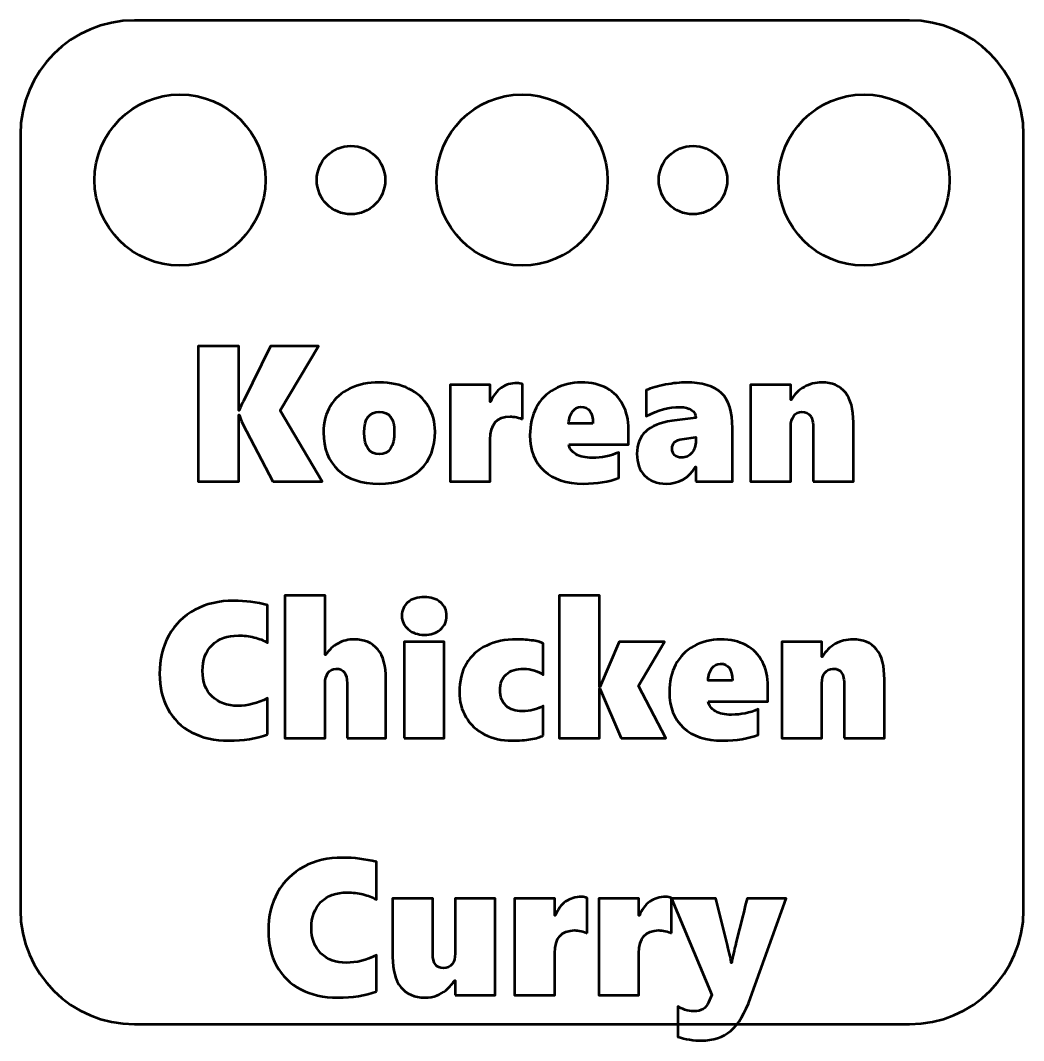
# Model space of a CAD drawing. Header units: centimetres. Extents: x -15.7 to 15.7, y -6.7 to 6.7.
# Drawn here: x 6.8 to 11.2, y -2.272 to 2.2 of the extents above; entities that cross this region are included whole.
import ezdxf

# ---------------------------------------------------------------- set-up
doc = ezdxf.new("R2010")
doc.units = ezdxf.units.CM
doc.header["$MEASUREMENT"] = 0
doc.layers.add('Layer 1', color=7, linetype='Continuous')

msp = doc.modelspace()

# ---------------------------------------------------------------- linework, layer by layer
at = {"layer": 'Layer 1', "lineweight": 53}
for centre, major_axis in [((7.50001, 1.49999), (0, 0.37501)), ((9.00001, 1.49999), (0, 0.37501)), ((10.50001, 1.49999), (0, 0.37501)), ((8.25, 1.5), (0, 0.15)), ((9.75, 1.5), (0, 0.15))]:
    msp.add_ellipse(centre, major_axis=major_axis, ratio=1, dxfattribs=at)
msp.add_open_spline([(6.8, -1.7), (6.8, -1.7), (6.8, 1.7), (6.8, 1.7), (6.8, 1.7), (6.8, 1.97614), (7.02386, 2.2), (7.3, 2.2), (7.3, 2.2), (7.3, 2.2), (10.7, 2.2), (10.7, 2.2), (10.7, 2.2), (10.97614, 2.2), (11.2, 1.97614), (11.2, 1.7), (11.2, 1.7), (11.2, 1.7), (11.2, -1.7), (11.2, -1.7), (11.2, -1.7), (11.2, -1.97614), (10.97614, -2.2), (10.7, -2.2), (10.7, -2.2), (10.7, -2.2), (7.3, -2.2), (7.3, -2.2), (7.3, -2.2), (7.02386, -2.2), (6.8, -1.97614), (6.8, -1.7)], degree=3, knots=[0, 0, 0, 0, 0.1111111, 0.1111111, 0.1111111, 0.1111111, 0.2222222, 0.2222222, 0.2222222, 0.2222222, 0.3333333, 0.3333333, 0.3333333, 0.3333333, 0.4444444, 0.4444444, 0.4444444, 0.4444444, 0.5555556, 0.5555556, 0.5555556, 0.5555556, 0.6666667, 0.6666667, 0.6666667, 0.6666667, 0.7777778, 0.7777778, 0.7777778, 0.7777778, 1, 1, 1, 1], dxfattribs=at)
at = {"layer": 'Layer 1', "color": 5, "lineweight": 53}
for points, knots in [([(7.90744, 0.17936), (7.90744, 0.17936), (7.77578, 0.42969), (7.77578, 0.42969), (7.77578, 0.42969), (7.76704, 0.44959), (7.76181, 0.46314), (7.76012, 0.47061), (7.76012, 0.47061), (7.76012, 0.47061), (7.75843, 0.47061), (7.75843, 0.47061), (7.75843, 0.47061), (7.75843, 0.47061), (7.75843, 0.17936), (7.75843, 0.17936), (7.75843, 0.17936), (7.75843, 0.17936), (7.57978, 0.17936), (7.57978, 0.17936), (7.57978, 0.17936), (7.57978, 0.17936), (7.57978, 0.77203), (7.57978, 0.77203), (7.57978, 0.77203), (7.57978, 0.77203), (7.75843, 0.77203), (7.75843, 0.77203), (7.75843, 0.77203), (7.75843, 0.77203), (7.75843, 0.49009), (7.75843, 0.49009), (7.75843, 0.49009), (7.75843, 0.49009), (7.76012, 0.49009), (7.76012, 0.49009), (7.76012, 0.49009), (7.76534, 0.5049), (7.77127, 0.51873), (7.7779, 0.53143), (7.7779, 0.53143), (7.7779, 0.53143), (7.89629, 0.77203), (7.89629, 0.77203), (7.89629, 0.77203), (7.89629, 0.77203), (8.1081, 0.77203), (8.1081, 0.77203), (8.1081, 0.77203), (8.1081, 0.77203), (7.93961, 0.48938), (7.93961, 0.48938), (7.93961, 0.48938), (7.93961, 0.48938), (8.12419, 0.17936), (8.12419, 0.17936), (8.12419, 0.17936), (8.12419, 0.17936), (7.90744, 0.17936), (7.90744, 0.17936)], [0, 0, 0, 0, 0.0625, 0.0625, 0.0625, 0.0625, 0.125, 0.125, 0.125, 0.125, 0.1875, 0.1875, 0.1875, 0.1875, 0.25, 0.25, 0.25, 0.25, 0.3125, 0.3125, 0.3125, 0.3125, 0.375, 0.375, 0.375, 0.375, 0.4375, 0.4375, 0.4375, 0.4375, 0.5, 0.5, 0.5, 0.5, 0.5625, 0.5625, 0.5625, 0.5625, 0.625, 0.625, 0.625, 0.625, 0.6875, 0.6875, 0.6875, 0.6875, 0.75, 0.75, 0.75, 0.75, 0.8125, 0.8125, 0.8125, 0.8125, 0.875, 0.875, 0.875, 0.875, 1, 1, 1, 1]), ([(8.61864, 0.39851), (8.61864, 0.3271), (8.59705, 0.27108), (8.55401, 0.2303), (8.55401, 0.2303), (8.51083, 0.18952), (8.45058, 0.1692), (8.37311, 0.1692), (8.37311, 0.1692), (8.2962, 0.1692), (8.23637, 0.1891), (8.19347, 0.22889), (8.19347, 0.22889), (8.15072, 0.26868), (8.12927, 0.32358), (8.12927, 0.39357), (8.12927, 0.39357), (8.12927, 0.43844), (8.13929, 0.47739), (8.15946, 0.51041), (8.15946, 0.51041), (8.1795, 0.54343), (8.20815, 0.56883), (8.2454, 0.58647), (8.2454, 0.58647), (8.28266, 0.60411), (8.32541, 0.61286), (8.37395, 0.61286), (8.37395, 0.61286), (8.42405, 0.61286), (8.46751, 0.60368), (8.50434, 0.5852), (8.50434, 0.5852), (8.54117, 0.56671), (8.56939, 0.54117), (8.58915, 0.50829), (8.58915, 0.50829), (8.60876, 0.47555), (8.61864, 0.43901), (8.61864, 0.39851)], [0, 0, 0, 0, 0.0909091, 0.0909091, 0.0909091, 0.0909091, 0.1818182, 0.1818182, 0.1818182, 0.1818182, 0.2727273, 0.2727273, 0.2727273, 0.2727273, 0.3636364, 0.3636364, 0.3636364, 0.3636364, 0.4545455, 0.4545455, 0.4545455, 0.4545455, 0.5454545, 0.5454545, 0.5454545, 0.5454545, 0.6363636, 0.6363636, 0.6363636, 0.6363636, 0.7272727, 0.7272727, 0.7272727, 0.7272727, 0.8181818, 0.8181818, 0.8181818, 0.8181818, 1, 1, 1, 1]), ([(9.00289, 0.45199), (8.99626, 0.45495), (8.98737, 0.45777), (8.97608, 0.46017), (8.97608, 0.46017), (8.96465, 0.46257), (8.95534, 0.46384), (8.94786, 0.46384), (8.94786, 0.46384), (8.88972, 0.46384), (8.86065, 0.43026), (8.86065, 0.36295), (8.86065, 0.36295), (8.86065, 0.36295), (8.86065, 0.17936), (8.86065, 0.17936), (8.86065, 0.17936), (8.86065, 0.17936), (8.68454, 0.17936), (8.68454, 0.17936), (8.68454, 0.17936), (8.68454, 0.17936), (8.68454, 0.6027), (8.68454, 0.6027), (8.68454, 0.6027), (8.68454, 0.6027), (8.86065, 0.6027), (8.86065, 0.6027), (8.86065, 0.6027), (8.86065, 0.6027), (8.86065, 0.52819), (8.86065, 0.52819), (8.86065, 0.52819), (8.86065, 0.52819), (8.86234, 0.52819), (8.86234, 0.52819), (8.86234, 0.52819), (8.87307, 0.555), (8.88831, 0.57546), (8.90821, 0.58943), (8.90821, 0.58943), (8.9281, 0.6034), (8.95124, 0.61032), (8.97763, 0.61032), (8.97763, 0.61032), (8.98737, 0.61032), (8.99569, 0.60862), (9.00289, 0.60538), (9.00289, 0.60538), (9.00289, 0.60538), (9.00289, 0.45199), (9.00289, 0.45199)], [0, 0, 0, 0, 0.0714286, 0.0714286, 0.0714286, 0.0714286, 0.1428571, 0.1428571, 0.1428571, 0.1428571, 0.2142857, 0.2142857, 0.2142857, 0.2142857, 0.2857143, 0.2857143, 0.2857143, 0.2857143, 0.3571429, 0.3571429, 0.3571429, 0.3571429, 0.4285714, 0.4285714, 0.4285714, 0.4285714, 0.5, 0.5, 0.5, 0.5, 0.5714286, 0.5714286, 0.5714286, 0.5714286, 0.6428571, 0.6428571, 0.6428571, 0.6428571, 0.7142857, 0.7142857, 0.7142857, 0.7142857, 0.7857143, 0.7857143, 0.7857143, 0.7857143, 0.8571429, 0.8571429, 0.8571429, 0.8571429, 1, 1, 1, 1]), ([(9.20525, 0.34107), (9.20835, 0.32287), (9.21879, 0.30862), (9.23672, 0.29818), (9.23672, 0.29818), (9.25464, 0.28787), (9.27834, 0.28265), (9.30784, 0.28265), (9.30784, 0.28265), (9.3489, 0.28265), (9.38785, 0.29056), (9.42453, 0.30636), (9.42453, 0.30636), (9.42453, 0.30636), (9.42453, 0.19488), (9.42453, 0.19488), (9.42453, 0.19488), (9.38178, 0.17781), (9.32999, 0.1692), (9.26903, 0.1692), (9.26903, 0.1692), (9.19523, 0.1692), (9.1378, 0.18811), (9.09673, 0.22579), (9.09673, 0.22579), (9.05567, 0.26346), (9.03507, 0.31539), (9.03507, 0.38157), (9.03507, 0.38157), (9.03507, 0.42701), (9.0441, 0.46709), (9.06216, 0.5018), (9.06216, 0.5018), (9.08022, 0.53637), (9.10689, 0.56361), (9.14231, 0.58336), (9.14231, 0.58336), (9.17773, 0.60298), (9.21668, 0.61286), (9.25943, 0.61286), (9.25943, 0.61286), (9.30318, 0.61286), (9.34071, 0.60439), (9.3719, 0.58731), (9.3719, 0.58731), (9.40294, 0.57024), (9.42665, 0.54625), (9.44274, 0.51535), (9.44274, 0.51535), (9.45883, 0.48458), (9.46687, 0.44846), (9.46687, 0.40711), (9.46687, 0.40711), (9.46687, 0.40711), (9.46687, 0.34107), (9.46687, 0.34107), (9.46687, 0.34107), (9.46687, 0.34107), (9.20525, 0.34107), (9.20525, 0.34107)], [0, 0, 0, 0, 0.0625, 0.0625, 0.0625, 0.0625, 0.125, 0.125, 0.125, 0.125, 0.1875, 0.1875, 0.1875, 0.1875, 0.25, 0.25, 0.25, 0.25, 0.3125, 0.3125, 0.3125, 0.3125, 0.375, 0.375, 0.375, 0.375, 0.4375, 0.4375, 0.4375, 0.4375, 0.5, 0.5, 0.5, 0.5, 0.5625, 0.5625, 0.5625, 0.5625, 0.625, 0.625, 0.625, 0.625, 0.6875, 0.6875, 0.6875, 0.6875, 0.75, 0.75, 0.75, 0.75, 0.8125, 0.8125, 0.8125, 0.8125, 0.875, 0.875, 0.875, 0.875, 1, 1, 1, 1]), ([(9.76236, 0.17936), (9.76236, 0.17936), (9.76236, 0.24371), (9.76236, 0.24371), (9.76236, 0.24371), (9.76236, 0.24371), (9.76067, 0.24371), (9.76067, 0.24371), (9.76067, 0.24371), (9.73259, 0.19404), (9.68969, 0.1692), (9.63183, 0.1692), (9.63183, 0.1692), (9.5919, 0.1692), (9.56057, 0.18105), (9.53799, 0.20476), (9.53799, 0.20476), (9.51542, 0.22847), (9.50413, 0.26008), (9.50413, 0.29973), (9.50413, 0.29973), (9.50413, 0.38284), (9.55521, 0.4311), (9.65737, 0.44423), (9.65737, 0.44423), (9.65737, 0.44423), (9.76236, 0.45791), (9.76236, 0.45791), (9.76236, 0.45791), (9.76236, 0.47174), (9.75615, 0.48317), (9.74373, 0.49206), (9.74373, 0.49206), (9.73146, 0.50095), (9.71481, 0.50533), (9.69378, 0.50533), (9.69378, 0.50533), (9.64651, 0.50533), (9.59655, 0.49178), (9.54392, 0.46469), (9.54392, 0.46469), (9.54392, 0.46469), (9.54392, 0.57899), (9.54392, 0.57899), (9.54392, 0.57899), (9.56678, 0.58887), (9.59543, 0.59705), (9.62986, 0.6034), (9.62986, 0.6034), (9.66429, 0.60975), (9.69378, 0.61286), (9.71833, 0.61286), (9.71833, 0.61286), (9.79016, 0.61286), (9.84237, 0.59747), (9.87469, 0.56671), (9.87469, 0.56671), (9.907, 0.53609), (9.92323, 0.48473), (9.92323, 0.4129), (9.92323, 0.4129), (9.92323, 0.4129), (9.92323, 0.17936), (9.92323, 0.17936), (9.92323, 0.17936), (9.92323, 0.17936), (9.76236, 0.17936), (9.76236, 0.17936)], [0, 0, 0, 0, 0.0555556, 0.0555556, 0.0555556, 0.0555556, 0.1111111, 0.1111111, 0.1111111, 0.1111111, 0.1666667, 0.1666667, 0.1666667, 0.1666667, 0.2222222, 0.2222222, 0.2222222, 0.2222222, 0.2777778, 0.2777778, 0.2777778, 0.2777778, 0.3333333, 0.3333333, 0.3333333, 0.3333333, 0.3888889, 0.3888889, 0.3888889, 0.3888889, 0.4444444, 0.4444444, 0.4444444, 0.4444444, 0.5, 0.5, 0.5, 0.5, 0.5555556, 0.5555556, 0.5555556, 0.5555556, 0.6111111, 0.6111111, 0.6111111, 0.6111111, 0.6666667, 0.6666667, 0.6666667, 0.6666667, 0.7222222, 0.7222222, 0.7222222, 0.7222222, 0.7777778, 0.7777778, 0.7777778, 0.7777778, 0.8333333, 0.8333333, 0.8333333, 0.8333333, 0.8888889, 0.8888889, 0.8888889, 0.8888889, 1, 1, 1, 1]), ([(10.27713, 0.17936), (10.27713, 0.17936), (10.27713, 0.4105), (10.27713, 0.4105), (10.27713, 0.4105), (10.27713, 0.43675), (10.27318, 0.45552), (10.26542, 0.46695), (10.26542, 0.46695), (10.25752, 0.47838), (10.24482, 0.48416), (10.22718, 0.48416), (10.22718, 0.48416), (10.21208, 0.48416), (10.20023, 0.47823), (10.19176, 0.46638), (10.19176, 0.46638), (10.18315, 0.45453), (10.17892, 0.43929), (10.17892, 0.42094), (10.17892, 0.42094), (10.17892, 0.42094), (10.17892, 0.17936), (10.17892, 0.17936), (10.17892, 0.17936), (10.17892, 0.17936), (10.00281, 0.17936), (10.00281, 0.17936), (10.00281, 0.17936), (10.00281, 0.17936), (10.00281, 0.6027), (10.00281, 0.6027), (10.00281, 0.6027), (10.00281, 0.6027), (10.17892, 0.6027), (10.17892, 0.6027), (10.17892, 0.6027), (10.17892, 0.6027), (10.17892, 0.53665), (10.17892, 0.53665), (10.17892, 0.53665), (10.17892, 0.53665), (10.18061, 0.53665), (10.18061, 0.53665), (10.18061, 0.53665), (10.19458, 0.56078), (10.21349, 0.57955), (10.2372, 0.59282), (10.2372, 0.59282), (10.26091, 0.60622), (10.28659, 0.61286), (10.31439, 0.61286), (10.31439, 0.61286), (10.40696, 0.61286), (10.45324, 0.55443), (10.45324, 0.43759), (10.45324, 0.43759), (10.45324, 0.43759), (10.45324, 0.17936), (10.45324, 0.17936), (10.45324, 0.17936), (10.45324, 0.17936), (10.27713, 0.17936), (10.27713, 0.17936)], [0, 0, 0, 0, 0.0588235, 0.0588235, 0.0588235, 0.0588235, 0.1176471, 0.1176471, 0.1176471, 0.1176471, 0.1764706, 0.1764706, 0.1764706, 0.1764706, 0.2352941, 0.2352941, 0.2352941, 0.2352941, 0.2941176, 0.2941176, 0.2941176, 0.2941176, 0.3529412, 0.3529412, 0.3529412, 0.3529412, 0.4117647, 0.4117647, 0.4117647, 0.4117647, 0.4705882, 0.4705882, 0.4705882, 0.4705882, 0.5294118, 0.5294118, 0.5294118, 0.5294118, 0.5882353, 0.5882353, 0.5882353, 0.5882353, 0.6470588, 0.6470588, 0.6470588, 0.6470588, 0.7058824, 0.7058824, 0.7058824, 0.7058824, 0.7647059, 0.7647059, 0.7647059, 0.7647059, 0.8235294, 0.8235294, 0.8235294, 0.8235294, 0.8823529, 0.8823529, 0.8823529, 0.8823529, 1, 1, 1, 1]), ([(9.31108, 0.43336), (9.31108, 0.4819), (9.29358, 0.50617), (9.25859, 0.50617), (9.25859, 0.50617), (9.24391, 0.50617), (9.23178, 0.49954), (9.22176, 0.48628), (9.22176, 0.48628), (9.21188, 0.47287), (9.20609, 0.45537), (9.2044, 0.43336), (9.2044, 0.43336), (9.2044, 0.43336), (9.31108, 0.43336), (9.31108, 0.43336)], [0, 0, 0, 0, 0.2, 0.2, 0.2, 0.2, 0.4, 0.4, 0.4, 0.4, 0.6, 0.6, 0.6, 0.6, 1, 1, 1, 1]), ([(8.43999, 0.39766), (8.43999, 0.45537), (8.41798, 0.48416), (8.37395, 0.48416), (8.37395, 0.48416), (8.32993, 0.48416), (8.30791, 0.45396), (8.30791, 0.39357), (8.30791, 0.39357), (8.30791, 0.32979), (8.33021, 0.29789), (8.3748, 0.29789), (8.3748, 0.29789), (8.41826, 0.29789), (8.43999, 0.3312), (8.43999, 0.39766)], [0, 0, 0, 0, 0.2, 0.2, 0.2, 0.2, 0.4, 0.4, 0.4, 0.4, 0.6, 0.6, 0.6, 0.6, 1, 1, 1, 1]), ([(9.65822, 0.32315), (9.65822, 0.31158), (9.66189, 0.30213), (9.66923, 0.29465), (9.66923, 0.29465), (9.67642, 0.28717), (9.68687, 0.2835), (9.70041, 0.2835), (9.70041, 0.2835), (9.7189, 0.2835), (9.73372, 0.29041), (9.74515, 0.30424), (9.74515, 0.30424), (9.75658, 0.31793), (9.76236, 0.33557), (9.76236, 0.35716), (9.76236, 0.35716), (9.76236, 0.35716), (9.76236, 0.37325), (9.76236, 0.37325), (9.76236, 0.37325), (9.76236, 0.37325), (9.70281, 0.36492), (9.70281, 0.36492), (9.70281, 0.36492), (9.67304, 0.35998), (9.65822, 0.34615), (9.65822, 0.32315)], [0, 0, 0, 0, 0.125, 0.125, 0.125, 0.125, 0.25, 0.25, 0.25, 0.25, 0.375, 0.375, 0.375, 0.375, 0.5, 0.5, 0.5, 0.5, 0.625, 0.625, 0.625, 0.625, 0.75, 0.75, 0.75, 0.75, 1, 1, 1, 1]), ([(7.88444, -0.93062), (7.83533, -0.94826), (7.77874, -0.95701), (7.71454, -0.95701), (7.71454, -0.95701), (7.65146, -0.95701), (7.59699, -0.94502), (7.55127, -0.92089), (7.55127, -0.92089), (7.50555, -0.89676), (7.47055, -0.86247), (7.44642, -0.81787), (7.44642, -0.81787), (7.42229, -0.77342), (7.4103, -0.72206), (7.4103, -0.66392), (7.4103, -0.66392), (7.4103, -0.60141), (7.42385, -0.54567), (7.4508, -0.49699), (7.4508, -0.49699), (7.47775, -0.44816), (7.51599, -0.41048), (7.56538, -0.38396), (7.56538, -0.38396), (7.61463, -0.35729), (7.67136, -0.34402), (7.73556, -0.34402), (7.73556, -0.34402), (7.78693, -0.34402), (7.83646, -0.35023), (7.88444, -0.36265), (7.88444, -0.36265), (7.88444, -0.36265), (7.88444, -0.52775), (7.88444, -0.52775), (7.88444, -0.52775), (7.86793, -0.51787), (7.84817, -0.51011), (7.82531, -0.50461), (7.82531, -0.50461), (7.80245, -0.4991), (7.77931, -0.49642), (7.75588, -0.49642), (7.75588, -0.49642), (7.70734, -0.49642), (7.6691, -0.51039), (7.64102, -0.53819), (7.64102, -0.53819), (7.61308, -0.56599), (7.59911, -0.60367), (7.59911, -0.65136), (7.59911, -0.65136), (7.59911, -0.69878), (7.61308, -0.73617), (7.64102, -0.76355), (7.64102, -0.76355), (7.6691, -0.79092), (7.70649, -0.80461), (7.75334, -0.80461), (7.75334, -0.80461), (7.79666, -0.80461), (7.84027, -0.7936), (7.88444, -0.77159), (7.88444, -0.77159), (7.88444, -0.77159), (7.88444, -0.93062), (7.88444, -0.93062)], [0, 0, 0, 0, 0.0555556, 0.0555556, 0.0555556, 0.0555556, 0.1111111, 0.1111111, 0.1111111, 0.1111111, 0.1666667, 0.1666667, 0.1666667, 0.1666667, 0.2222222, 0.2222222, 0.2222222, 0.2222222, 0.2777778, 0.2777778, 0.2777778, 0.2777778, 0.3333333, 0.3333333, 0.3333333, 0.3333333, 0.3888889, 0.3888889, 0.3888889, 0.3888889, 0.4444444, 0.4444444, 0.4444444, 0.4444444, 0.5, 0.5, 0.5, 0.5, 0.5555556, 0.5555556, 0.5555556, 0.5555556, 0.6111111, 0.6111111, 0.6111111, 0.6111111, 0.6666667, 0.6666667, 0.6666667, 0.6666667, 0.7222222, 0.7222222, 0.7222222, 0.7222222, 0.7777778, 0.7777778, 0.7777778, 0.7777778, 0.8333333, 0.8333333, 0.8333333, 0.8333333, 0.8888889, 0.8888889, 0.8888889, 0.8888889, 1, 1, 1, 1]), ([(8.23312, -0.94685), (8.23312, -0.94685), (8.23312, -0.70527), (8.23312, -0.70527), (8.23312, -0.70527), (8.23312, -0.66307), (8.21703, -0.64205), (8.18486, -0.64205), (8.18486, -0.64205), (8.1692, -0.64205), (8.1572, -0.64798), (8.14902, -0.65997), (8.14902, -0.65997), (8.14069, -0.67196), (8.1366, -0.68735), (8.1366, -0.70611), (8.1366, -0.70611), (8.1366, -0.70611), (8.1366, -0.94685), (8.1366, -0.94685), (8.1366, -0.94685), (8.1366, -0.94685), (7.96049, -0.94685), (7.96049, -0.94685), (7.96049, -0.94685), (7.96049, -0.94685), (7.96049, -0.32031), (7.96049, -0.32031), (7.96049, -0.32031), (7.96049, -0.32031), (8.1366, -0.32031), (8.1366, -0.32031), (8.1366, -0.32031), (8.1366, -0.32031), (8.1366, -0.58109), (8.1366, -0.58109), (8.1366, -0.58109), (8.1366, -0.58109), (8.13829, -0.58109), (8.13829, -0.58109), (8.13829, -0.58109), (8.15339, -0.55936), (8.17174, -0.54257), (8.19333, -0.53085), (8.19333, -0.53085), (8.21492, -0.51914), (8.2382, -0.51335), (8.2629, -0.51335), (8.2629, -0.51335), (8.30862, -0.51335), (8.34347, -0.52803), (8.36732, -0.55738), (8.36732, -0.55738), (8.39131, -0.58673), (8.4033, -0.62991), (8.4033, -0.68692), (8.4033, -0.68692), (8.4033, -0.68692), (8.4033, -0.94685), (8.4033, -0.94685), (8.4033, -0.94685), (8.4033, -0.94685), (8.23312, -0.94685), (8.23312, -0.94685)], [0, 0, 0, 0, 0.0588235, 0.0588235, 0.0588235, 0.0588235, 0.1176471, 0.1176471, 0.1176471, 0.1176471, 0.1764706, 0.1764706, 0.1764706, 0.1764706, 0.2352941, 0.2352941, 0.2352941, 0.2352941, 0.2941176, 0.2941176, 0.2941176, 0.2941176, 0.3529412, 0.3529412, 0.3529412, 0.3529412, 0.4117647, 0.4117647, 0.4117647, 0.4117647, 0.4705882, 0.4705882, 0.4705882, 0.4705882, 0.5294118, 0.5294118, 0.5294118, 0.5294118, 0.5882353, 0.5882353, 0.5882353, 0.5882353, 0.6470588, 0.6470588, 0.6470588, 0.6470588, 0.7058824, 0.7058824, 0.7058824, 0.7058824, 0.7647059, 0.7647059, 0.7647059, 0.7647059, 0.8235294, 0.8235294, 0.8235294, 0.8235294, 0.8823529, 0.8823529, 0.8823529, 0.8823529, 1, 1, 1, 1]), ([(8.66944, -0.4095), (8.66944, -0.43433), (8.66041, -0.45437), (8.64235, -0.46989), (8.64235, -0.46989), (8.62429, -0.48527), (8.60058, -0.49303), (8.57109, -0.49303), (8.57109, -0.49303), (8.54244, -0.49303), (8.51888, -0.48499), (8.50067, -0.46905), (8.50067, -0.46905), (8.48233, -0.4531), (8.47316, -0.4332), (8.47316, -0.4095), (8.47316, -0.4095), (8.47316, -0.38523), (8.48205, -0.36547), (8.49983, -0.35051), (8.49983, -0.35051), (8.51761, -0.33541), (8.54131, -0.32793), (8.57109, -0.32793), (8.57109, -0.32793), (8.60058, -0.32793), (8.62429, -0.33541), (8.64235, -0.35051), (8.64235, -0.35051), (8.66041, -0.36547), (8.66944, -0.38523), (8.66944, -0.4095)], [0, 0, 0, 0, 0.1111111, 0.1111111, 0.1111111, 0.1111111, 0.2222222, 0.2222222, 0.2222222, 0.2222222, 0.3333333, 0.3333333, 0.3333333, 0.3333333, 0.4444444, 0.4444444, 0.4444444, 0.4444444, 0.5555556, 0.5555556, 0.5555556, 0.5555556, 0.6666667, 0.6666667, 0.6666667, 0.6666667, 0.7777778, 0.7777778, 0.7777778, 0.7777778, 1, 1, 1, 1]), ([(9.43512, -0.94685), (9.43512, -0.94685), (9.34099, -0.72926), (9.34099, -0.72926), (9.34099, -0.72926), (9.34099, -0.72926), (9.3393, -0.72926), (9.3393, -0.72926), (9.3393, -0.72926), (9.3393, -0.72926), (9.3393, -0.94685), (9.3393, -0.94685), (9.3393, -0.94685), (9.3393, -0.94685), (9.16319, -0.94685), (9.16319, -0.94685), (9.16319, -0.94685), (9.16319, -0.94685), (9.16319, -0.32031), (9.16319, -0.32031), (9.16319, -0.32031), (9.16319, -0.32031), (9.3393, -0.32031), (9.3393, -0.32031), (9.3393, -0.32031), (9.3393, -0.32031), (9.3393, -0.72248), (9.3393, -0.72248), (9.3393, -0.72248), (9.3393, -0.72248), (9.34099, -0.72248), (9.34099, -0.72248), (9.34099, -0.72248), (9.34099, -0.72248), (9.42651, -0.52351), (9.42651, -0.52351), (9.42651, -0.52351), (9.42651, -0.52351), (9.62477, -0.52351), (9.62477, -0.52351), (9.62477, -0.52351), (9.62477, -0.52351), (9.51033, -0.7174), (9.51033, -0.7174), (9.51033, -0.7174), (9.51033, -0.7174), (9.6314, -0.94685), (9.6314, -0.94685), (9.6314, -0.94685), (9.6314, -0.94685), (9.43512, -0.94685), (9.43512, -0.94685)], [0, 0, 0, 0, 0.0714286, 0.0714286, 0.0714286, 0.0714286, 0.1428571, 0.1428571, 0.1428571, 0.1428571, 0.2142857, 0.2142857, 0.2142857, 0.2142857, 0.2857143, 0.2857143, 0.2857143, 0.2857143, 0.3571429, 0.3571429, 0.3571429, 0.3571429, 0.4285714, 0.4285714, 0.4285714, 0.4285714, 0.5, 0.5, 0.5, 0.5, 0.5714286, 0.5714286, 0.5714286, 0.5714286, 0.6428571, 0.6428571, 0.6428571, 0.6428571, 0.7142857, 0.7142857, 0.7142857, 0.7142857, 0.7857143, 0.7857143, 0.7857143, 0.7857143, 0.8571429, 0.8571429, 0.8571429, 0.8571429, 1, 1, 1, 1]), ([(8.48303, -0.94685), (8.48303, -0.94685), (8.48303, -0.52351), (8.48303, -0.52351), (8.48303, -0.52351), (8.48303, -0.52351), (8.65914, -0.52351), (8.65914, -0.52351), (8.65914, -0.52351), (8.65914, -0.52351), (8.65914, -0.94685), (8.65914, -0.94685), (8.65914, -0.94685), (8.65914, -0.94685), (8.48303, -0.94685), (8.48303, -0.94685)], [0, 0, 0, 0, 0.2, 0.2, 0.2, 0.2, 0.4, 0.4, 0.4, 0.4, 0.6, 0.6, 0.6, 0.6, 1, 1, 1, 1]), ([(9.09278, -0.93471), (9.08149, -0.94135), (9.06371, -0.94671), (9.03944, -0.9508), (9.03944, -0.9508), (9.01517, -0.95489), (8.98723, -0.95701), (8.95562, -0.95701), (8.95562, -0.95701), (8.91089, -0.95701), (8.87095, -0.94798), (8.83596, -0.92992), (8.83596, -0.92992), (8.80082, -0.91185), (8.77359, -0.8866), (8.75425, -0.85414), (8.75425, -0.85414), (8.73492, -0.82168), (8.72533, -0.78514), (8.72533, -0.74464), (8.72533, -0.74464), (8.72533, -0.69624), (8.73563, -0.65475), (8.75609, -0.62018), (8.75609, -0.62018), (8.77669, -0.5856), (8.8059, -0.55908), (8.844, -0.54087), (8.844, -0.54087), (8.88196, -0.52253), (8.92613, -0.51335), (8.97622, -0.51335), (8.97622, -0.51335), (9.00374, -0.51335), (9.02858, -0.51519), (9.05045, -0.51872), (9.05045, -0.51872), (9.07232, -0.52224), (9.08643, -0.52648), (9.09278, -0.53114), (9.09278, -0.53114), (9.09278, -0.53114), (9.09278, -0.6683), (9.09278, -0.6683), (9.09278, -0.6683), (9.08403, -0.66138), (9.07133, -0.65531), (9.05482, -0.64995), (9.05482, -0.64995), (9.03831, -0.64473), (9.02293, -0.64205), (9.00896, -0.64205), (9.00896, -0.64205), (8.97453, -0.64205), (8.94842, -0.65023), (8.93064, -0.66674), (8.93064, -0.66674), (8.91286, -0.68311), (8.90397, -0.70625), (8.90397, -0.73603), (8.90397, -0.73603), (8.90397, -0.76524), (8.91272, -0.78796), (8.93022, -0.80404), (8.93022, -0.80404), (8.94772, -0.82027), (8.97171, -0.82832), (9.00233, -0.82832), (9.00233, -0.82832), (9.03507, -0.82832), (9.06526, -0.82041), (9.09278, -0.80461), (9.09278, -0.80461), (9.09278, -0.80461), (9.09278, -0.93471), (9.09278, -0.93471)], [0, 0, 0, 0, 0.05, 0.05, 0.05, 0.05, 0.1, 0.1, 0.1, 0.1, 0.15, 0.15, 0.15, 0.15, 0.2, 0.2, 0.2, 0.2, 0.25, 0.25, 0.25, 0.25, 0.3, 0.3, 0.3, 0.3, 0.35, 0.35, 0.35, 0.35, 0.4, 0.4, 0.4, 0.4, 0.45, 0.45, 0.45, 0.45, 0.5, 0.5, 0.5, 0.5, 0.55, 0.55, 0.55, 0.55, 0.6, 0.6, 0.6, 0.6, 0.65, 0.65, 0.65, 0.65, 0.7, 0.7, 0.7, 0.7, 0.75, 0.75, 0.75, 0.75, 0.8, 0.8, 0.8, 0.8, 0.85, 0.85, 0.85, 0.85, 0.9, 0.9, 0.9, 0.9, 1, 1, 1, 1]), ([(9.81668, -0.78514), (9.81978, -0.80334), (9.83022, -0.81759), (9.84815, -0.82803), (9.84815, -0.82803), (9.86607, -0.83834), (9.88977, -0.84356), (9.91927, -0.84356), (9.91927, -0.84356), (9.96033, -0.84356), (9.99928, -0.83565), (10.03596, -0.81985), (10.03596, -0.81985), (10.03596, -0.81985), (10.03596, -0.93133), (10.03596, -0.93133), (10.03596, -0.93133), (9.99321, -0.9484), (9.94142, -0.95701), (9.88046, -0.95701), (9.88046, -0.95701), (9.80666, -0.95701), (9.74923, -0.9381), (9.70816, -0.90042), (9.70816, -0.90042), (9.6671, -0.86275), (9.6465, -0.81082), (9.6465, -0.74464), (9.6465, -0.74464), (9.6465, -0.6992), (9.65553, -0.65912), (9.67359, -0.62441), (9.67359, -0.62441), (9.69165, -0.58984), (9.71832, -0.5626), (9.75374, -0.54285), (9.75374, -0.54285), (9.78916, -0.52323), (9.82811, -0.51335), (9.87086, -0.51335), (9.87086, -0.51335), (9.91461, -0.51335), (9.95214, -0.52182), (9.98333, -0.5389), (9.98333, -0.5389), (10.01437, -0.55597), (10.03808, -0.57996), (10.05417, -0.61086), (10.05417, -0.61086), (10.07026, -0.64163), (10.0783, -0.67775), (10.0783, -0.7191), (10.0783, -0.7191), (10.0783, -0.7191), (10.0783, -0.78514), (10.0783, -0.78514), (10.0783, -0.78514), (10.0783, -0.78514), (9.81668, -0.78514), (9.81668, -0.78514)], [0, 0, 0, 0, 0.0625, 0.0625, 0.0625, 0.0625, 0.125, 0.125, 0.125, 0.125, 0.1875, 0.1875, 0.1875, 0.1875, 0.25, 0.25, 0.25, 0.25, 0.3125, 0.3125, 0.3125, 0.3125, 0.375, 0.375, 0.375, 0.375, 0.4375, 0.4375, 0.4375, 0.4375, 0.5, 0.5, 0.5, 0.5, 0.5625, 0.5625, 0.5625, 0.5625, 0.625, 0.625, 0.625, 0.625, 0.6875, 0.6875, 0.6875, 0.6875, 0.75, 0.75, 0.75, 0.75, 0.8125, 0.8125, 0.8125, 0.8125, 0.875, 0.875, 0.875, 0.875, 1, 1, 1, 1]), ([(10.41358, -0.94685), (10.41358, -0.94685), (10.41358, -0.71571), (10.41358, -0.71571), (10.41358, -0.71571), (10.41358, -0.68946), (10.40963, -0.67069), (10.40187, -0.65926), (10.40187, -0.65926), (10.39397, -0.64783), (10.38127, -0.64205), (10.36363, -0.64205), (10.36363, -0.64205), (10.34853, -0.64205), (10.33668, -0.64798), (10.32821, -0.65983), (10.32821, -0.65983), (10.3196, -0.67168), (10.31537, -0.68692), (10.31537, -0.70527), (10.31537, -0.70527), (10.31537, -0.70527), (10.31537, -0.94685), (10.31537, -0.94685), (10.31537, -0.94685), (10.31537, -0.94685), (10.13926, -0.94685), (10.13926, -0.94685), (10.13926, -0.94685), (10.13926, -0.94685), (10.13926, -0.52351), (10.13926, -0.52351), (10.13926, -0.52351), (10.13926, -0.52351), (10.31537, -0.52351), (10.31537, -0.52351), (10.31537, -0.52351), (10.31537, -0.52351), (10.31537, -0.58956), (10.31537, -0.58956), (10.31537, -0.58956), (10.31537, -0.58956), (10.31706, -0.58956), (10.31706, -0.58956), (10.31706, -0.58956), (10.33103, -0.56543), (10.34994, -0.54666), (10.37365, -0.53339), (10.37365, -0.53339), (10.39736, -0.51999), (10.42304, -0.51335), (10.45084, -0.51335), (10.45084, -0.51335), (10.54341, -0.51335), (10.58969, -0.57178), (10.58969, -0.68862), (10.58969, -0.68862), (10.58969, -0.68862), (10.58969, -0.94685), (10.58969, -0.94685), (10.58969, -0.94685), (10.58969, -0.94685), (10.41358, -0.94685), (10.41358, -0.94685)], [0, 0, 0, 0, 0.0588235, 0.0588235, 0.0588235, 0.0588235, 0.1176471, 0.1176471, 0.1176471, 0.1176471, 0.1764706, 0.1764706, 0.1764706, 0.1764706, 0.2352941, 0.2352941, 0.2352941, 0.2352941, 0.2941176, 0.2941176, 0.2941176, 0.2941176, 0.3529412, 0.3529412, 0.3529412, 0.3529412, 0.4117647, 0.4117647, 0.4117647, 0.4117647, 0.4705882, 0.4705882, 0.4705882, 0.4705882, 0.5294118, 0.5294118, 0.5294118, 0.5294118, 0.5882353, 0.5882353, 0.5882353, 0.5882353, 0.6470588, 0.6470588, 0.6470588, 0.6470588, 0.7058824, 0.7058824, 0.7058824, 0.7058824, 0.7647059, 0.7647059, 0.7647059, 0.7647059, 0.8235294, 0.8235294, 0.8235294, 0.8235294, 0.8823529, 0.8823529, 0.8823529, 0.8823529, 1, 1, 1, 1]), ([(9.92251, -0.69285), (9.92251, -0.64431), (9.90501, -0.62004), (9.87002, -0.62004), (9.87002, -0.62004), (9.85534, -0.62004), (9.84321, -0.62667), (9.83319, -0.63993), (9.83319, -0.63993), (9.82331, -0.65334), (9.81752, -0.67084), (9.81583, -0.69285), (9.81583, -0.69285), (9.81583, -0.69285), (9.92251, -0.69285), (9.92251, -0.69285)], [0, 0, 0, 0, 0.2, 0.2, 0.2, 0.2, 0.4, 0.4, 0.4, 0.4, 0.6, 0.6, 0.6, 0.6, 1, 1, 1, 1]), ([(8.36161, -2.05683), (8.3125, -2.07447), (8.25591, -2.08322), (8.19171, -2.08322), (8.19171, -2.08322), (8.12863, -2.08322), (8.07416, -2.07123), (8.02844, -2.0471), (8.02844, -2.0471), (7.98272, -2.02297), (7.94772, -1.98868), (7.92359, -1.94408), (7.92359, -1.94408), (7.89946, -1.89963), (7.88747, -1.84827), (7.88747, -1.79013), (7.88747, -1.79013), (7.88747, -1.72762), (7.90102, -1.67188), (7.92797, -1.6232), (7.92797, -1.6232), (7.95492, -1.57437), (7.99316, -1.53669), (8.04255, -1.51017), (8.04255, -1.51017), (8.0918, -1.4835), (8.14853, -1.47023), (8.21273, -1.47023), (8.21273, -1.47023), (8.2641, -1.47023), (8.31363, -1.47644), (8.36161, -1.48886), (8.36161, -1.48886), (8.36161, -1.48886), (8.36161, -1.65396), (8.36161, -1.65396), (8.36161, -1.65396), (8.3451, -1.64408), (8.32534, -1.63632), (8.30248, -1.63082), (8.30248, -1.63082), (8.27962, -1.62531), (8.25648, -1.62263), (8.23305, -1.62263), (8.23305, -1.62263), (8.18451, -1.62263), (8.14627, -1.6366), (8.11819, -1.6644), (8.11819, -1.6644), (8.09025, -1.6922), (8.07628, -1.72988), (8.07628, -1.77757), (8.07628, -1.77757), (8.07628, -1.82499), (8.09025, -1.86238), (8.11819, -1.88976), (8.11819, -1.88976), (8.14627, -1.91713), (8.18366, -1.93082), (8.23051, -1.93082), (8.23051, -1.93082), (8.27383, -1.93082), (8.31744, -1.91981), (8.36161, -1.8978), (8.36161, -1.8978), (8.36161, -1.8978), (8.36161, -2.05683), (8.36161, -2.05683)], [0, 0, 0, 0, 0.0555556, 0.0555556, 0.0555556, 0.0555556, 0.1111111, 0.1111111, 0.1111111, 0.1111111, 0.1666667, 0.1666667, 0.1666667, 0.1666667, 0.2222222, 0.2222222, 0.2222222, 0.2222222, 0.2777778, 0.2777778, 0.2777778, 0.2777778, 0.3333333, 0.3333333, 0.3333333, 0.3333333, 0.3888889, 0.3888889, 0.3888889, 0.3888889, 0.4444444, 0.4444444, 0.4444444, 0.4444444, 0.5, 0.5, 0.5, 0.5, 0.5555556, 0.5555556, 0.5555556, 0.5555556, 0.6111111, 0.6111111, 0.6111111, 0.6111111, 0.6666667, 0.6666667, 0.6666667, 0.6666667, 0.7222222, 0.7222222, 0.7222222, 0.7222222, 0.7777778, 0.7777778, 0.7777778, 0.7777778, 0.8333333, 0.8333333, 0.8333333, 0.8333333, 0.8888889, 0.8888889, 0.8888889, 0.8888889, 1, 1, 1, 1]), ([(8.7069, -2.07306), (8.7069, -2.07306), (8.7069, -2.00787), (8.7069, -2.00787), (8.7069, -2.00787), (8.7069, -2.00787), (8.70521, -2.00787), (8.70521, -2.00787), (8.70521, -2.00787), (8.69068, -2.0279), (8.67755, -2.04258), (8.66584, -2.05189), (8.66584, -2.05189), (8.65413, -2.06121), (8.64086, -2.06883), (8.62619, -2.07461), (8.62619, -2.07461), (8.61137, -2.0804), (8.5943, -2.08322), (8.57468, -2.08322), (8.57468, -2.08322), (8.5284, -2.08322), (8.49312, -2.06826), (8.46899, -2.03821), (8.46899, -2.03821), (8.44472, -2.00815), (8.43258, -1.96384), (8.43258, -1.90514), (8.43258, -1.90514), (8.43258, -1.90514), (8.43258, -1.64972), (8.43258, -1.64972), (8.43258, -1.64972), (8.43258, -1.64972), (8.60869, -1.64972), (8.60869, -1.64972), (8.60869, -1.64972), (8.60869, -1.64972), (8.60869, -1.89201), (8.60869, -1.89201), (8.60869, -1.89201), (8.60869, -1.93364), (8.62421, -1.95453), (8.65526, -1.95453), (8.65526, -1.95453), (8.67233, -1.95453), (8.68517, -1.94888), (8.69392, -1.93759), (8.69392, -1.93759), (8.70253, -1.9263), (8.7069, -1.91022), (8.7069, -1.88961), (8.7069, -1.88961), (8.7069, -1.88961), (8.7069, -1.64972), (8.7069, -1.64972), (8.7069, -1.64972), (8.7069, -1.64972), (8.88301, -1.64972), (8.88301, -1.64972), (8.88301, -1.64972), (8.88301, -1.64972), (8.88301, -2.07306), (8.88301, -2.07306), (8.88301, -2.07306), (8.88301, -2.07306), (8.7069, -2.07306), (8.7069, -2.07306)], [0, 0, 0, 0, 0.0555556, 0.0555556, 0.0555556, 0.0555556, 0.1111111, 0.1111111, 0.1111111, 0.1111111, 0.1666667, 0.1666667, 0.1666667, 0.1666667, 0.2222222, 0.2222222, 0.2222222, 0.2222222, 0.2777778, 0.2777778, 0.2777778, 0.2777778, 0.3333333, 0.3333333, 0.3333333, 0.3333333, 0.3888889, 0.3888889, 0.3888889, 0.3888889, 0.4444444, 0.4444444, 0.4444444, 0.4444444, 0.5, 0.5, 0.5, 0.5, 0.5555556, 0.5555556, 0.5555556, 0.5555556, 0.6111111, 0.6111111, 0.6111111, 0.6111111, 0.6666667, 0.6666667, 0.6666667, 0.6666667, 0.7222222, 0.7222222, 0.7222222, 0.7222222, 0.7777778, 0.7777778, 0.7777778, 0.7777778, 0.8333333, 0.8333333, 0.8333333, 0.8333333, 0.8888889, 0.8888889, 0.8888889, 0.8888889, 1, 1, 1, 1]), ([(9.28603, -1.80043), (9.2794, -1.79747), (9.27051, -1.79465), (9.25922, -1.79225), (9.25922, -1.79225), (9.24779, -1.78985), (9.23848, -1.78858), (9.231, -1.78858), (9.231, -1.78858), (9.17286, -1.78858), (9.14379, -1.82216), (9.14379, -1.88947), (9.14379, -1.88947), (9.14379, -1.88947), (9.14379, -2.07306), (9.14379, -2.07306), (9.14379, -2.07306), (9.14379, -2.07306), (8.96768, -2.07306), (8.96768, -2.07306), (8.96768, -2.07306), (8.96768, -2.07306), (8.96768, -1.64972), (8.96768, -1.64972), (8.96768, -1.64972), (8.96768, -1.64972), (9.14379, -1.64972), (9.14379, -1.64972), (9.14379, -1.64972), (9.14379, -1.64972), (9.14379, -1.72423), (9.14379, -1.72423), (9.14379, -1.72423), (9.14379, -1.72423), (9.14548, -1.72423), (9.14548, -1.72423), (9.14548, -1.72423), (9.15621, -1.69742), (9.17145, -1.67696), (9.19135, -1.66299), (9.19135, -1.66299), (9.21124, -1.64902), (9.23438, -1.6421), (9.26077, -1.6421), (9.26077, -1.6421), (9.27051, -1.6421), (9.27883, -1.6438), (9.28603, -1.64704), (9.28603, -1.64704), (9.28603, -1.64704), (9.28603, -1.80043), (9.28603, -1.80043)], [0, 0, 0, 0, 0.0714286, 0.0714286, 0.0714286, 0.0714286, 0.1428571, 0.1428571, 0.1428571, 0.1428571, 0.2142857, 0.2142857, 0.2142857, 0.2142857, 0.2857143, 0.2857143, 0.2857143, 0.2857143, 0.3571429, 0.3571429, 0.3571429, 0.3571429, 0.4285714, 0.4285714, 0.4285714, 0.4285714, 0.5, 0.5, 0.5, 0.5, 0.5714286, 0.5714286, 0.5714286, 0.5714286, 0.6428571, 0.6428571, 0.6428571, 0.6428571, 0.7142857, 0.7142857, 0.7142857, 0.7142857, 0.7857143, 0.7857143, 0.7857143, 0.7857143, 0.8571429, 0.8571429, 0.8571429, 0.8571429, 1, 1, 1, 1]), ([(9.65518, -1.80043), (9.64855, -1.79747), (9.63966, -1.79465), (9.62837, -1.79225), (9.62837, -1.79225), (9.61694, -1.78985), (9.60763, -1.78858), (9.60015, -1.78858), (9.60015, -1.78858), (9.54201, -1.78858), (9.51294, -1.82216), (9.51294, -1.88947), (9.51294, -1.88947), (9.51294, -1.88947), (9.51294, -2.07306), (9.51294, -2.07306), (9.51294, -2.07306), (9.51294, -2.07306), (9.33683, -2.07306), (9.33683, -2.07306), (9.33683, -2.07306), (9.33683, -2.07306), (9.33683, -1.64972), (9.33683, -1.64972), (9.33683, -1.64972), (9.33683, -1.64972), (9.51294, -1.64972), (9.51294, -1.64972), (9.51294, -1.64972), (9.51294, -1.64972), (9.51294, -1.72423), (9.51294, -1.72423), (9.51294, -1.72423), (9.51294, -1.72423), (9.51463, -1.72423), (9.51463, -1.72423), (9.51463, -1.72423), (9.52536, -1.69742), (9.5406, -1.67696), (9.5605, -1.66299), (9.5605, -1.66299), (9.58039, -1.64902), (9.60353, -1.6421), (9.62992, -1.6421), (9.62992, -1.6421), (9.63966, -1.6421), (9.64798, -1.6438), (9.65518, -1.64704), (9.65518, -1.64704), (9.65518, -1.64704), (9.65518, -1.80043), (9.65518, -1.80043)], [0, 0, 0, 0, 0.0714286, 0.0714286, 0.0714286, 0.0714286, 0.1428571, 0.1428571, 0.1428571, 0.1428571, 0.2142857, 0.2142857, 0.2142857, 0.2142857, 0.2857143, 0.2857143, 0.2857143, 0.2857143, 0.3571429, 0.3571429, 0.3571429, 0.3571429, 0.4285714, 0.4285714, 0.4285714, 0.4285714, 0.5, 0.5, 0.5, 0.5, 0.5714286, 0.5714286, 0.5714286, 0.5714286, 0.6428571, 0.6428571, 0.6428571, 0.6428571, 0.7142857, 0.7142857, 0.7142857, 0.7142857, 0.7857143, 0.7857143, 0.7857143, 0.7857143, 0.8571429, 0.8571429, 0.8571429, 0.8571429, 1, 1, 1, 1]), ([(9.78811, -2.27203), (9.7716, -2.27203), (9.75382, -2.27062), (9.73477, -2.26765), (9.73477, -2.26765), (9.71586, -2.26483), (9.69879, -2.2606), (9.68397, -2.25509), (9.68397, -2.25509), (9.68397, -2.25509), (9.68397, -2.12217), (9.68397, -2.12217), (9.68397, -2.12217), (9.69088, -2.12739), (9.70104, -2.13233), (9.71473, -2.1367), (9.71473, -2.1367), (9.72828, -2.14108), (9.74126, -2.14333), (9.75326, -2.14333), (9.75326, -2.14333), (9.78599, -2.14333), (9.80773, -2.13035), (9.81845, -2.10453), (9.81845, -2.10453), (9.81845, -2.10453), (9.83214, -2.07137), (9.83214, -2.07137), (9.83214, -2.07137), (9.83214, -2.07137), (9.65518, -1.64972), (9.65518, -1.64972), (9.65518, -1.64972), (9.65518, -1.64972), (9.84992, -1.64972), (9.84992, -1.64972), (9.84992, -1.64972), (9.84992, -1.64972), (9.90128, -1.85391), (9.90128, -1.85391), (9.90128, -1.85391), (9.91116, -1.89201), (9.91652, -1.91755), (9.91737, -1.93082), (9.91737, -1.93082), (9.91737, -1.93082), (9.91906, -1.93082), (9.91906, -1.93082), (9.91906, -1.93082), (9.91991, -1.92475), (9.92104, -1.91798), (9.92259, -1.9105), (9.92259, -1.9105), (9.92414, -1.90316), (9.94559, -1.81624), (9.98694, -1.64972), (9.98694, -1.64972), (9.98694, -1.64972), (10.15811, -1.64972), (10.15811, -1.64972), (10.15811, -1.64972), (10.15811, -1.64972), (10.00232, -2.0852), (10.00232, -2.0852), (10.00232, -2.0852), (9.97889, -2.1518), (9.94982, -2.19964), (9.91525, -2.22857), (9.91525, -2.22857), (9.88068, -2.25749), (9.83835, -2.27203), (9.78811, -2.27203)], [0, 0, 0, 0, 0.0526316, 0.0526316, 0.0526316, 0.0526316, 0.1052632, 0.1052632, 0.1052632, 0.1052632, 0.1578947, 0.1578947, 0.1578947, 0.1578947, 0.2105263, 0.2105263, 0.2105263, 0.2105263, 0.2631579, 0.2631579, 0.2631579, 0.2631579, 0.3157895, 0.3157895, 0.3157895, 0.3157895, 0.3684211, 0.3684211, 0.3684211, 0.3684211, 0.4210526, 0.4210526, 0.4210526, 0.4210526, 0.4736842, 0.4736842, 0.4736842, 0.4736842, 0.5263158, 0.5263158, 0.5263158, 0.5263158, 0.5789474, 0.5789474, 0.5789474, 0.5789474, 0.6315789, 0.6315789, 0.6315789, 0.6315789, 0.6842105, 0.6842105, 0.6842105, 0.6842105, 0.7368421, 0.7368421, 0.7368421, 0.7368421, 0.7894737, 0.7894737, 0.7894737, 0.7894737, 0.8421053, 0.8421053, 0.8421053, 0.8421053, 0.8947368, 0.8947368, 0.8947368, 0.8947368, 1, 1, 1, 1])]:
    msp.add_open_spline(points, degree=3, knots=knots, dxfattribs=at)

doc.saveas('drawing.dxf')
